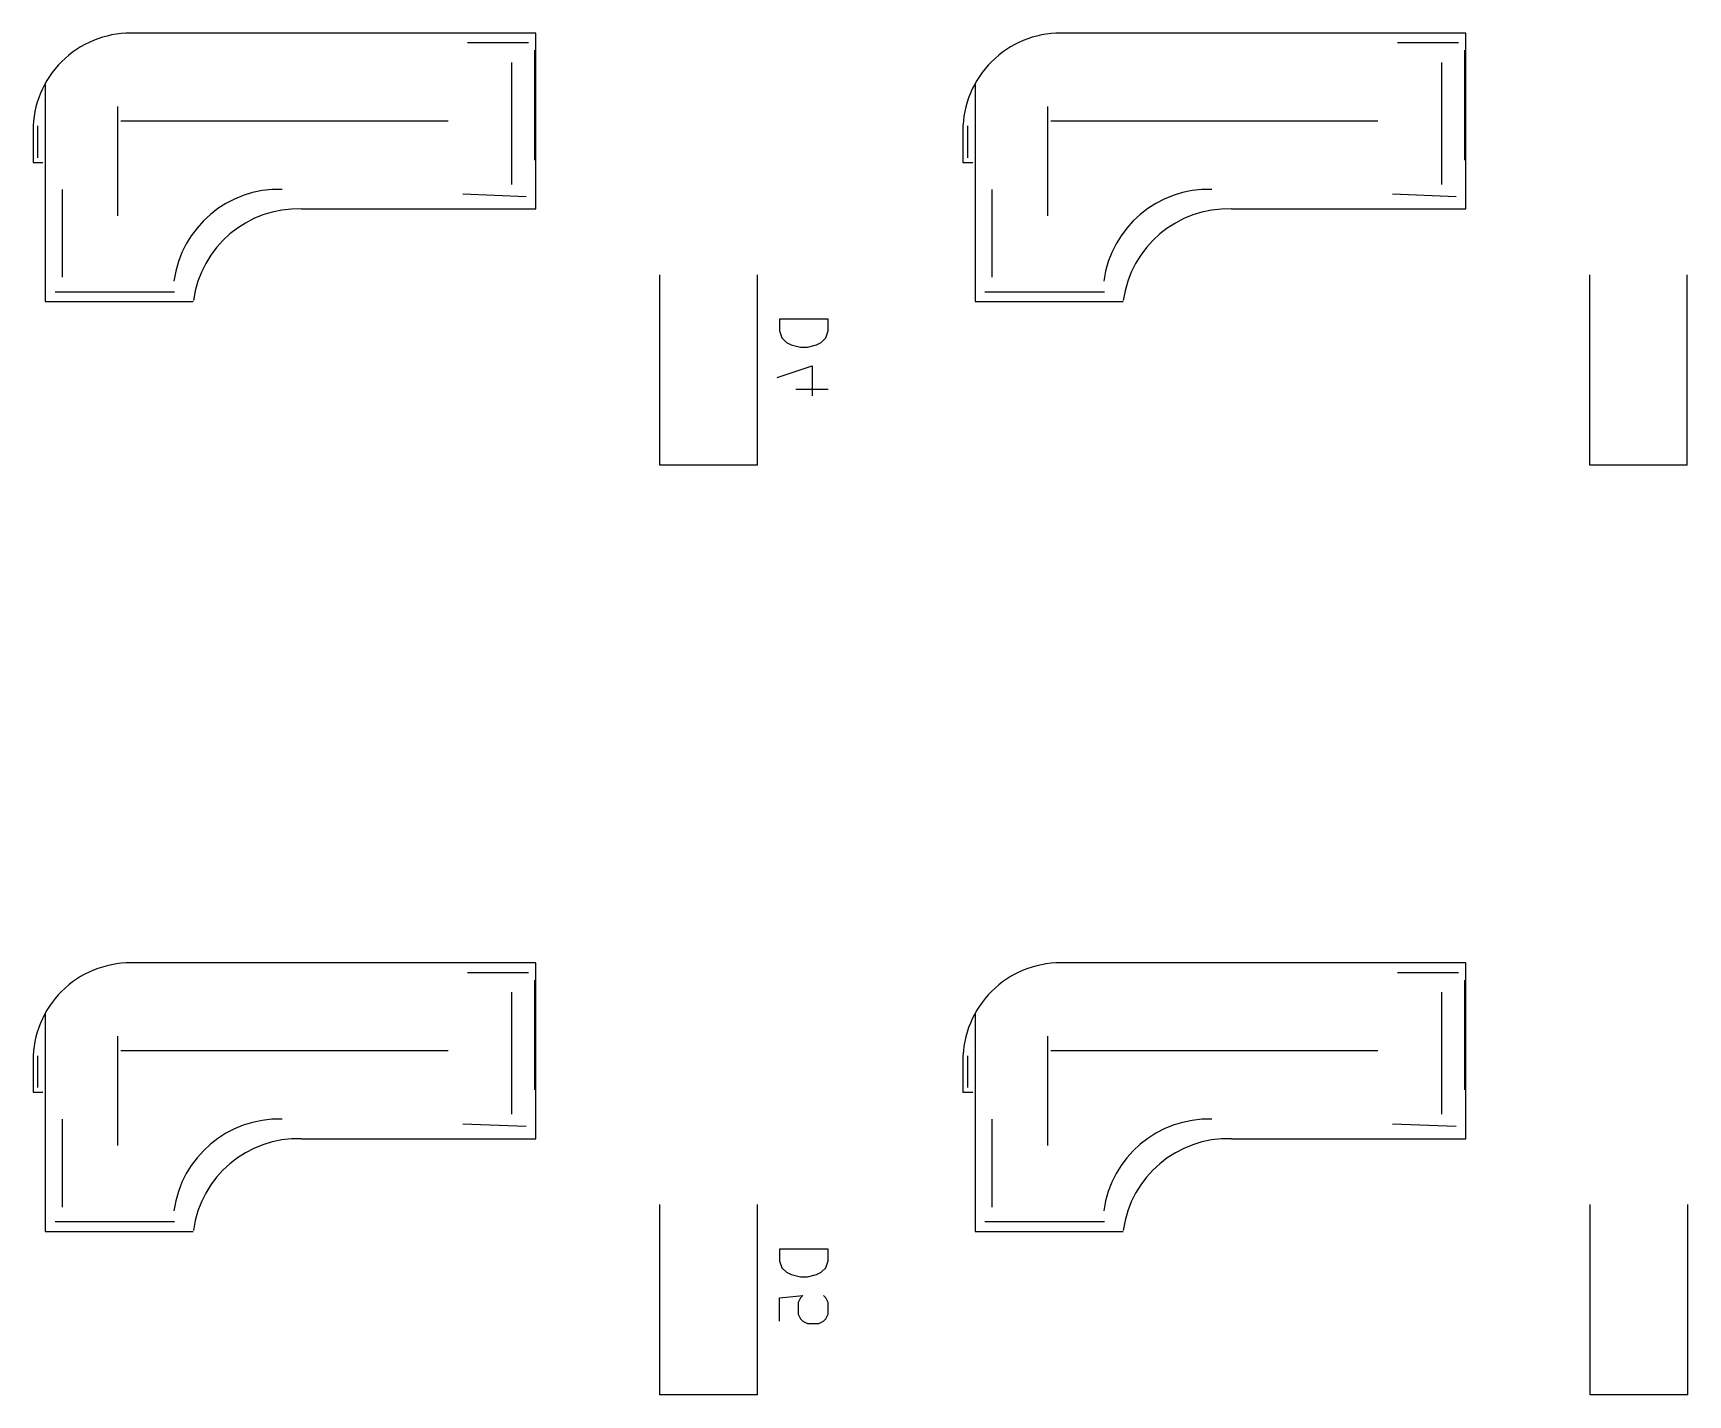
# Model space of a CAD drawing. Extents: x 55 to 335, y -160 to -35.
# Drawn here: x 198.89 to 232.79, y -129.25 to -101.35 of the extents above; entities that cross this region are included whole.
import ezdxf

# ---------------------------------------------------------------- set-up
doc = ezdxf.new("R2010")
doc.units = 0
doc.layers.add('BLACK', color=7, linetype='CONTINUOUS')

msp = doc.modelspace()

# ---------------------------------------------------------------- linework, layer by layer
at = {"layer": 'BLACK', "linetype": 'CONTINUOUS'}
for p, q in [((209.188, -101.35), (200.987, -101.35)), ((209.188, -104.95), (209.188, -101.35)), ((228.237, -101.35), (220.037, -101.35)), ((228.237, -104.95), (228.237, -101.35)), ((209.038, -101.55), (207.788, -101.55)), ((228.087, -101.55), (226.837, -101.55)), ((208.688, -101.95), (208.688, -104.45)), ((209.168, -103.95), (209.168, -101.7)), ((227.737, -101.95), (227.737, -104.45)), ((228.217, -103.95), (228.217, -101.7)), ((199.138, -102.4), (199.138, -106.85)), ((218.187, -102.4), (218.187, -106.85)), ((200.618, -102.85), (200.618, -105.09)), ((219.667, -102.85), (219.667, -105.09)), ((198.888, -103.25), (198.888, -104)), ((198.988, -103.9), (198.988, -103.25)), ((207.388, -103.15), (200.688, -103.15)), ((217.937, -103.25), (217.937, -104)), ((218.037, -103.9), (218.037, -103.25)), ((226.437, -103.15), (219.737, -103.15)), ((198.888, -104), (199.088, -104)), ((217.937, -104), (218.137, -104)), ((199.488, -106.35), (199.488, -104.55)), ((208.988, -104.7), (207.688, -104.65)), ((218.537, -106.35), (218.537, -104.55)), ((228.037, -104.7), (226.737, -104.65)), ((204.388, -104.95), (209.188, -104.95)), ((223.437, -104.95), (228.237, -104.95)), ((211.725, -110.2), (211.725, -106.3)), ((213.725, -110.2), (213.725, -106.3)), ((230.775, -110.2), (230.775, -106.3)), ((232.775, -110.2), (232.775, -106.3)), ((199.338, -106.65), (201.788, -106.65)), ((218.387, -106.65), (220.837, -106.65)), ((199.138, -106.85), (202.168, -106.85)), ((218.187, -106.85), (221.217, -106.85)), ((215.177, -107.212), (214.177, -107.212)), ((214.177, -107.212), (214.177, -107.45)), ((214.177, -107.45), (214.225, -107.593)), ((215.13, -107.593), (215.177, -107.45)), ((215.177, -107.45), (215.177, -107.212)), ((214.225, -107.593), (214.32, -107.688)), ((214.32, -107.688), (214.415, -107.736)), ((214.415, -107.736), (214.606, -107.783)), ((214.606, -107.783), (214.749, -107.783)), ((214.749, -107.783), (214.939, -107.736)), ((214.939, -107.736), (215.035, -107.688)), ((215.035, -107.688), (215.13, -107.593)), ((214.13, -108.402), (214.844, -108.164)), ((214.844, -108.164), (214.844, -108.783)), ((214.511, -108.64), (215.177, -108.64)), ((213.725, -110.2), (211.725, -110.2)), ((232.775, -110.2), (230.775, -110.2)), ((209.188, -120.4), (200.987, -120.4)), ((209.038, -120.6), (207.788, -120.6)), ((209.188, -124), (209.188, -120.4)), ((228.237, -120.4), (220.037, -120.4)), ((228.087, -120.6), (226.837, -120.6)), ((228.237, -124), (228.237, -120.4)), ((208.688, -121), (208.688, -123.5)), ((209.168, -123), (209.168, -120.75)), ((227.737, -121), (227.737, -123.5)), ((228.217, -123), (228.217, -120.75)), ((199.138, -121.45), (199.138, -125.9)), ((218.187, -121.45), (218.187, -125.9)), ((200.618, -121.9), (200.618, -124.14)), ((219.667, -121.9), (219.667, -124.14)), ((198.888, -122.3), (198.888, -123.05)), ((198.988, -122.95), (198.988, -122.3)), ((207.388, -122.2), (200.688, -122.2)), ((217.937, -122.3), (217.937, -123.05)), ((218.037, -122.95), (218.037, -122.3)), ((226.437, -122.2), (219.737, -122.2)), ((198.888, -123.05), (199.088, -123.05)), ((217.937, -123.05), (218.137, -123.05)), ((199.488, -125.4), (199.488, -123.6)), ((208.988, -123.75), (207.688, -123.7)), ((218.537, -125.4), (218.537, -123.6)), ((228.037, -123.75), (226.737, -123.7)), ((204.388, -124), (209.188, -124)), ((223.437, -124), (228.237, -124)), ((211.725, -129.25), (211.725, -125.35)), ((213.725, -129.25), (213.725, -125.35)), ((230.787, -129.25), (230.787, -125.35)), ((232.787, -129.25), (232.787, -125.35)), ((199.338, -125.7), (201.788, -125.7)), ((218.387, -125.7), (220.837, -125.7)), ((199.138, -125.9), (202.168, -125.9)), ((218.187, -125.9), (221.217, -125.9)), ((215.177, -126.262), (214.177, -126.262)), ((214.177, -126.262), (214.177, -126.5)), ((215.177, -126.5), (215.177, -126.262)), ((214.177, -126.5), (214.225, -126.643)), ((214.225, -126.643), (214.32, -126.738)), ((214.32, -126.738), (214.415, -126.786)), ((214.939, -126.786), (215.035, -126.738)), ((215.035, -126.738), (215.13, -126.643)), ((215.13, -126.643), (215.177, -126.5)), ((214.415, -126.786), (214.606, -126.833)), ((214.606, -126.833), (214.749, -126.833)), ((214.749, -126.833), (214.939, -126.786)), ((214.177, -127.262), (214.654, -127.214)), ((214.177, -127.738), (214.177, -127.262)), ((214.606, -127.262), (214.558, -127.357)), ((214.558, -127.357), (214.558, -127.595)), ((214.654, -127.214), (214.606, -127.262)), ((215.13, -127.262), (215.082, -127.214)), ((215.177, -127.357), (215.13, -127.262)), ((215.177, -127.595), (215.177, -127.357)), ((214.558, -127.595), (214.606, -127.69)), ((214.606, -127.69), (214.654, -127.738)), ((214.654, -127.738), (214.749, -127.786)), ((214.749, -127.786), (214.987, -127.786)), ((214.987, -127.786), (215.082, -127.738)), ((215.082, -127.738), (215.13, -127.69)), ((215.13, -127.69), (215.177, -127.595)), ((213.725, -129.25), (211.725, -129.25)), ((232.787, -129.25), (230.787, -129.25))]:
    msp.add_line(p, q, dxfattribs=at)
at = {"layer": 'BLACK'}
for centre, radius, start, end in [((200.888, -103.35), 2.0025, 87.1376, 177.138), ((219.937, -103.35), 2.0025, 87.1376, 177.138), ((203.923, -106.72), 2.171, 88.2843, 172.284), ((222.972, -106.72), 2.171, 88.2843, 172.284), ((204.323, -107.12), 2.171, 88.2843, 172.284), ((223.372, -107.12), 2.171, 88.2843, 172.284), ((200.888, -122.4), 2.0025, 87.1376, 177.138), ((219.937, -122.4), 2.0025, 87.1376, 177.138), ((203.923, -125.77), 2.171, 88.2843, 172.284), ((222.972, -125.77), 2.171, 88.2843, 172.284), ((204.323, -126.17), 2.171, 88.2843, 172.284), ((223.372, -126.17), 2.171, 88.2843, 172.284)]:
    msp.add_arc(centre, radius, start, end, dxfattribs=at)

doc.saveas('drawing.dxf')
